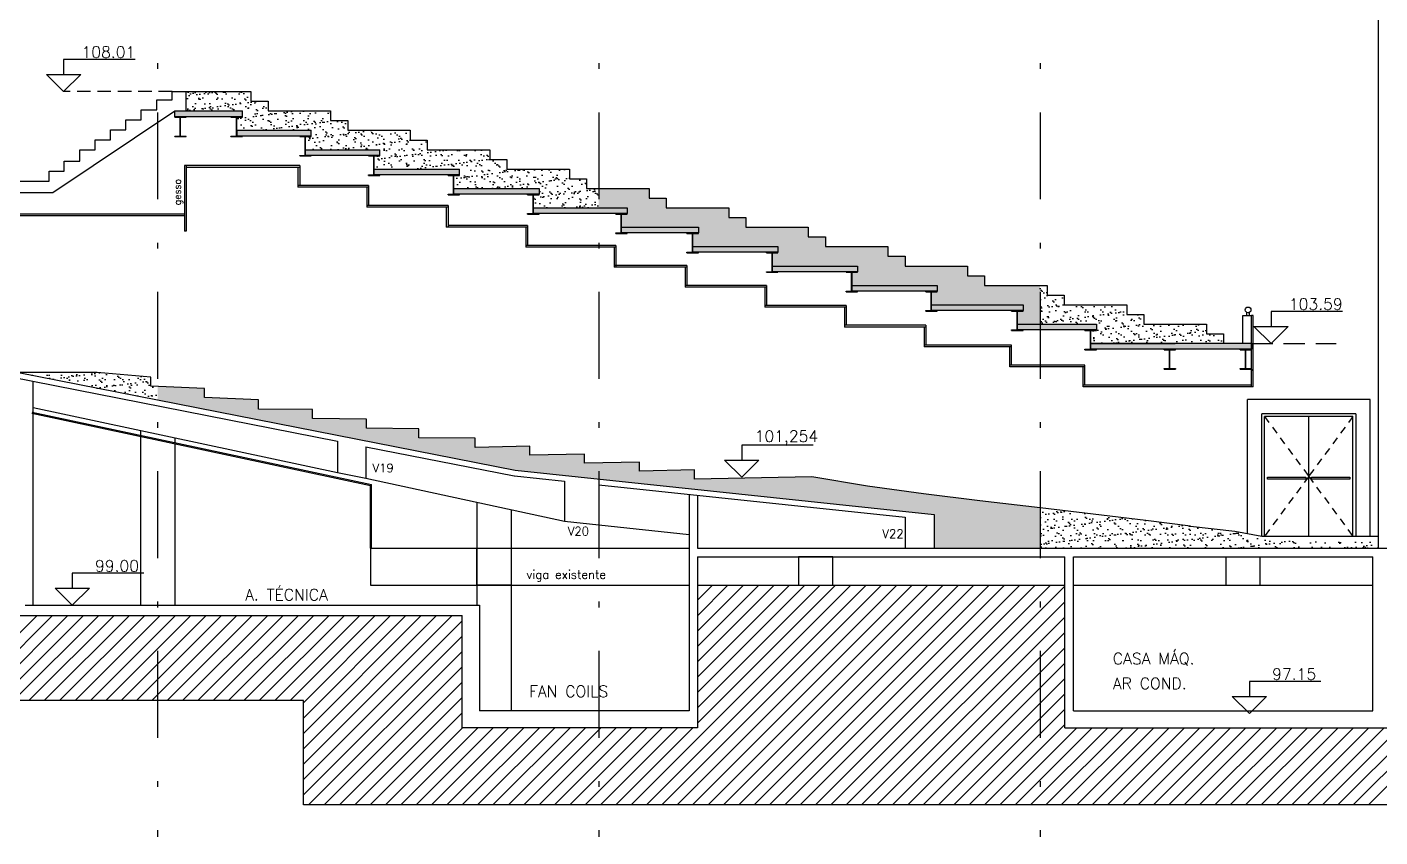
# Model space of a CAD drawing. Extents: x -14 to 107, y -33 to 53.
# Drawn here: x 53.2 to 76.93, y 22.42 to 36.62 of the extents above; entities that cross this region are included whole.
import ezdxf
from ezdxf.enums import TextEntityAlignment as Align

# ---------------------------------------------------------------- set-up
doc = ezdxf.new("R2010")
doc.units = 0
doc.header["$LTSCALE"] = 1.5
doc.header["$MEASUREMENT"] = 0
for name, pattern in [('08CORTEF$0$DASHDOT', [25.4, 12.7, -6.35, 0, -6.35]), ('08CORTEF$0$HIDDEN', [0.375, 0.25, -0.125]), ('08CORTEF$0$HIDDEN2', [4.7625, 3.175, -1.5875])]:
    doc.linetypes.add(name, pattern=pattern)
doc.layers.get('0').update_dxf_attribs({"linetype": 'CONTINUOUS'})
for name, color, linetype in [('08CORTEE$0$SOLID', 253, 'CONTINUOUS'), ('08CORTEF$0$2', 1, 'CONTINUOUS'), ('08CORTEF$0$A-DSN-16', 6, 'CONTINUOUS'), ('08CORTEF$0$A-ESTRUTURA', 4, 'CONTINUOUS'), ('08CORTEF$0$A-FORRO', 2, 'CONTINUOUS'), ('08CORTEF$0$A-HACHURA', 1, 'CONTINUOUS'), ('08CORTEF$0$A-PAREDE', 3, 'CONTINUOUS'), ('08CORTEF$0$A-PISO', 7, 'CONTINUOUS'), ('08CORTEF$0$EIXOS', 32, '08CORTEF$0$DASHDOT'), ('08CORTEF$0$EQP', 1, 'CONTINUOUS'), ('08CORTEF$0$METALICA', 6, 'CONTINUOUS'), ('08CORTEF$0$N-LNHVISTA', 2, 'CONTINUOUS'), ('08CORTEF$0$N-NOTACOES', 7, 'CONTINUOUS'), ('08CORTEF$0$N-PROJECAO', 2, '08CORTEF$0$HIDDEN'), ('08CORTEF$0$N-TEXTO', 2, 'CONTINUOUS'), ('08CORTEF$0$PILARNOVO', 4, 'CONTINUOUS')]:
    doc.layers.add(name, color=color, linetype=linetype)
doc.styles.add('08CORTEF$0$REGUA-080', font='simplex.shx', dxfattribs={"height": 0.2})
doc.styles.add('08CORTEF$0$ROMANS', font='romans')
pattern_1 = [(37.5, (29.01365, 25.90768), (-0.00629934, 0.1926824), [0, -0.152, 0, -0.17, 0, -0.1625]), (7.5, (29.01365, 25.90768), (0.1769777, 0.2822146), [0, -0.082, 0, -0.137, 0, -0.0525]), (327.5, (28.89065, 25.90768), (0.3114142, 0.0005659), [0, -0.05, 0, -0.18, 0, -0.235]), (317.5, (28.89065, 25.90768), (0.3006127, 0.0877676), [0, -0.025, 0, -0.118, 0, -0.135])]

# ---------------------------------------------------------------- blocks, each defined once
blk = doc.blocks.new('08CORTEF$0$N-1903')
at = {"layer": '08CORTEF$0$N-NOTACOES', "color": 1}
for p, q in [((0.01255, 0.00562), (0, 0.00562)), ((0, 0.00562), (0, 0.003)), ((-0.003, 0.003), (0.003, 0.003)), ((0, 0), (-0.003, 0.003)), ((0.003, 0.003), (0, 0))]:
    blk.add_line(p, q, dxfattribs=at)
at = {"layer": '08CORTEF$0$N-NOTACOES', "color": 2, "style": '08CORTEF$0$ROMANS'}
blk.add_attdef('COTAC', text='', height=0.002, dxfattribs=at).set_placement((0.00785, 0.00691), align=Align.MIDDLE)

msp = doc.modelspace()

# ---------------------------------------------------------------- hatches: boundary and pattern name
at = {"layer": '08CORTEF$0$2', "linetype": 'CONTINUOUS'}
h = msp.add_hatch(color=253, dxfattribs=at)
h.paths.add_polyline_path([(55.795, 35.05), (55.895, 35.05), (55.895, 35.15), (55.795, 35.15)])
h.paths.add_polyline_path([(56.881, 35.05), (56.881, 35.15), (55.895, 35.15), (55.895, 35.05)])
h.paths.add_polyline_path([(56.881, 35.05), (56.981, 35.05), (56.981, 35.15), (56.881, 35.15)])
h.paths.add_polyline_path([(56.981, 34.81), (56.884, 34.81), (56.884, 34.71), (56.981, 34.71)])
h.paths.add_polyline_path([(58.086, 34.71), (58.086, 34.81), (56.981, 34.81), (56.981, 34.71)])
h.paths.add_polyline_path([(58.086, 34.81), (58.086, 34.71), (58.182, 34.71), (58.187, 34.71), (58.187, 34.81)])
h = msp.add_hatch(color=253, dxfattribs=at)
h.paths.add_polyline_path([(58.187, 34.47), (58.09, 34.47), (58.09, 34.37), (58.187, 34.37)])
h.paths.add_polyline_path([(59.292, 34.37), (59.292, 34.47), (58.187, 34.47), (58.187, 34.37)])
h.paths.add_polyline_path([(59.292, 34.37), (59.392, 34.37), (59.392, 34.47), (59.292, 34.47)])
h.paths.add_polyline_path([(59.392, 34.13), (59.295, 34.13), (59.295, 34.03), (59.392, 34.03)])
h.paths.add_polyline_path([(60.688, 34.03), (60.688, 34.13), (59.392, 34.13), (59.392, 34.03)])
h.paths.add_polyline_path([(60.688, 34.03), (60.788, 34.03), (60.788, 34.13), (60.688, 34.13)])
h = msp.add_hatch(color=253, dxfattribs=at)
h.paths.add_polyline_path([(60.788, 33.69), (60.788, 33.79), (60.691, 33.79), (60.691, 33.69)])
h.paths.add_polyline_path([(62.085, 33.69), (62.085, 33.79), (60.788, 33.79), (60.788, 33.69)])
h.paths.add_polyline_path([(62.181, 33.69), (62.185, 33.69), (62.185, 33.79), (62.085, 33.79), (62.085, 33.69)])
h.paths.add_polyline_path([(62.088, 33.35), (62.185, 33.35), (62.185, 33.45), (62.088, 33.45)])
h.paths.add_polyline_path([(62.93, 33.35), (62.93, 33.45), (62.185, 33.45), (62.185, 33.35)])
h.paths.add_polyline_path([(62.93, 33.45), (62.93, 33.35), (63.23, 33.35), (63.23, 33.45)])
h.paths.add_polyline_path([(63.23, 33.45), (63.23, 33.35), (63.53, 33.35), (63.53, 33.45)])
h.paths.add_polyline_path([(63.53, 33.45), (63.53, 33.35), (63.63, 33.35), (63.63, 33.45)])
h.paths.add_polyline_path([(63.73, 33.45), (63.63, 33.45), (63.63, 33.35), (63.73, 33.35)])
h = msp.add_hatch(color=253, dxfattribs=at)
h.paths.add_polyline_path([(63.73, 33.01), (63.73, 33.11), (63.633, 33.11), (63.633, 33.01)])
h.paths.add_polyline_path([(64.877, 33.01), (64.877, 33.11), (63.73, 33.11), (63.73, 33.01)])
h.paths.add_polyline_path([(64.877, 33.01), (64.978, 33.01), (64.978, 33.11), (64.877, 33.11)])
h.paths.add_polyline_path([(64.88, 32.77), (64.88, 32.67), (64.978, 32.67), (64.978, 32.77)])
h.paths.add_polyline_path([(64.978, 32.77), (64.978, 32.67), (66.274, 32.67), (66.274, 32.77)])
h.paths.add_polyline_path([(66.37, 32.67), (66.374, 32.67), (66.374, 32.77), (66.274, 32.77), (66.274, 32.67)])
h = msp.add_hatch(color=253, dxfattribs=at)
h.paths.add_polyline_path([(66.277, 32.43), (66.277, 32.33), (66.374, 32.33), (66.374, 32.43)])
h.paths.add_polyline_path([(66.374, 32.43), (66.374, 32.33), (67.67, 32.33), (67.67, 32.43)])
h.paths.add_polyline_path([(67.67, 32.33), (67.766, 32.33), (67.77, 32.33), (67.77, 32.43), (67.67, 32.43)])
h.paths.add_polyline_path([(67.77, 32.09), (67.673, 32.09), (67.673, 31.99), (67.77, 31.99)])
h.paths.add_polyline_path([(69.066, 31.99), (69.066, 32.09), (67.77, 32.09), (67.77, 31.99)])
h.paths.add_polyline_path([(69.167, 31.99), (69.167, 32.09), (69.066, 32.09), (69.066, 31.99)])
h.paths.add_polyline_path([(69.167, 31.75), (69.07, 31.75), (69.07, 31.65), (69.167, 31.65)])
h.paths.add_polyline_path([(70.572, 31.65), (70.572, 31.75), (69.167, 31.75), (69.167, 31.65)])
h.paths.add_polyline_path([(70.572, 31.65), (70.668, 31.65), (70.673, 31.65), (70.673, 31.75), (70.572, 31.75)])
h = msp.add_hatch(color=253, dxfattribs=at)
h.paths.add_polyline_path([(70.973, 31.31), (70.973, 31.41), (70.673, 31.41), (70.673, 31.31)])
h.paths.add_polyline_path([(70.673, 31.41), (70.575, 31.41), (70.575, 31.31), (70.673, 31.31)])
h.paths.add_polyline_path([(71.273, 31.31), (71.273, 31.41), (70.973, 31.41), (70.973, 31.31)])
h.paths.add_polyline_path([(71.273, 31.41), (71.273, 31.31), (71.859, 31.31), (71.859, 31.41)])
h.paths.add_polyline_path([(71.859, 31.31), (71.955, 31.31), (71.96, 31.31), (71.96, 31.41), (71.859, 31.41)])
h.paths.add_polyline_path([(71.862, 30.97), (71.96, 30.97), (71.96, 31.07), (71.862, 31.07)])
h.paths.add_polyline_path([(73.245, 30.97), (73.245, 31.07), (71.96, 31.07), (71.96, 30.97)])
h.paths.add_polyline_path([(74.58, 30.97), (74.58, 31.07), (73.245, 31.07), (73.245, 30.97)])
h.paths.add_polyline_path([(74.68, 30.97), (74.68, 31.07), (74.58, 31.07), (74.58, 30.97)])
at = {"layer": '08CORTEF$0$N-LNHVISTA'}
h = msp.add_hatch(dxfattribs=at)
h.set_pattern_fill('AR-SAND', color=256, scale=0.1, style=0)
h.set_pattern_definition(pattern_1)
h.paths.add_polyline_path([(61.321, 34.47), (60.224, 34.47), (60.224, 34.64), (59.924, 34.64), (59.924, 34.81), (58.828, 34.81), (58.828, 34.98), (58.528, 34.98), (58.528, 35.15), (57.432, 35.15), (57.432, 35.32), (57.132, 35.32), (57.132, 35.49), (55.995, 35.49), (55.995, 35.15), (56.981, 35.15), (56.981, 35.05), (56.981, 35.04), (56.884, 35.04), (56.884, 34.81), (58.187, 34.81), (58.187, 34.71), (58.187, 34.7), (58.09, 34.7), (58.09, 34.47), (59.392, 34.47), (59.392, 34.37), (59.392, 34.36), (59.295, 34.36), (59.295, 34.13), (60.788, 34.13), (60.788, 34.03), (60.788, 34.02), (60.691, 34.02), (60.691, 33.79), (62.185, 33.79), (62.185, 33.69), (62.185, 33.68), (62.088, 33.68), (62.088, 33.45), (63.23, 33.45), (63.23, 33.79), (63.017, 33.79), (63.017, 33.96), (62.717, 33.96), (62.717, 34.13), (61.621, 34.13), (61.621, 34.3), (61.321, 34.3)])
h = msp.add_hatch(dxfattribs=at)
h.set_pattern_fill('AR-SAND', color=256, scale=0.1, style=0)
h.set_pattern_definition(pattern_1)
h.paths.add_polyline_path([(67.206, 32.77), (67.206, 32.94), (66.906, 32.94), (66.906, 33.11), (65.81, 33.11), (65.81, 33.28), (65.51, 33.28), (65.51, 33.45), (64.414, 33.45), (64.414, 33.62), (64.114, 33.62), (64.114, 33.79), (63.23, 33.79), (63.23, 33.45), (63.73, 33.45), (63.73, 33.35), (63.73, 33.34), (63.633, 33.34), (63.633, 33.11), (64.978, 33.11), (64.978, 33.01), (64.978, 33), (64.88, 33), (64.88, 32.77), (66.374, 32.77), (66.374, 32.67), (66.374, 32.66), (66.277, 32.66), (66.277, 32.43), (67.77, 32.43), (67.77, 32.33), (67.77, 32.32), (67.673, 32.32), (67.673, 32.09), (69.167, 32.09), (69.167, 31.99), (69.167, 31.98), (69.07, 31.98), (69.07, 31.75), (70.673, 31.75), (70.673, 31.65), (70.673, 31.64), (70.575, 31.64), (70.575, 31.41), (70.973, 31.41), (70.973, 32.09), (69.999, 32.09), (69.999, 32.26), (69.699, 32.26), (69.699, 32.43), (68.603, 32.43), (68.603, 32.6), (68.303, 32.6), (68.303, 32.77)])
h = msp.add_hatch(dxfattribs=at)
h.set_pattern_fill('AR-SAND', color=256, scale=0.1, style=0)
h.set_pattern_definition(pattern_1)
h.paths.add_polyline_path([(72.792, 31.41), (72.792, 31.58), (72.492, 31.58), (72.492, 31.75), (71.395, 31.75), (71.395, 31.92), (71.095, 31.92), (71.095, 32.09), (70.973, 32.09), (70.973, 31.41), (71.96, 31.41), (71.96, 31.31), (71.96, 31.3), (71.862, 31.3), (71.862, 31.07), (74.188, 31.07), (74.188, 31.24), (73.888, 31.24), (73.888, 31.41)])
h = msp.add_hatch(dxfattribs=at)
h.set_pattern_fill('AR-SAND', color=256, scale=0.1, style=0)
h.set_pattern_definition(pattern_1)
h.paths.add_polyline_path([(55.374, 30.482), (54.433, 30.56), (53.055, 30.56), (55.495, 30.081), (55.495, 30.317), (55.374, 30.322)])
h = msp.add_hatch(dxfattribs=at)
h.set_pattern_fill('AR-SAND', color=256, scale=0.1, style=0)
h.set_pattern_definition(pattern_1)
h.paths.add_polyline_path([(59.157, 29.744), (58.208, 29.753), (58.208, 29.913), (57.261, 29.922), (57.261, 30.082), (56.316, 30.123), (56.316, 30.283), (55.495, 30.317), (55.495, 30.081), (61.766, 28.848), (63.23, 28.693), (63.23, 28.977), (62.981, 28.971), (62.981, 29.131), (62.02, 29.11), (62.02, 29.27), (61.063, 29.249), (61.063, 29.409), (60.076, 29.416), (60.076, 29.576), (59.157, 29.584)])
h = msp.add_hatch(dxfattribs=at)
h.set_pattern_fill('AR-SAND', color=256, scale=0.1, style=0)
h.set_pattern_definition(pattern_1)
h.paths.add_polyline_path([(69.116, 28.07), (69.116, 27.48), (70.973, 27.48), (70.973, 28.19), (70.971, 28.19), (69.912, 28.309), (68.925, 28.436), (67.945, 28.566), (66.969, 28.731), (64.912, 28.694), (64.912, 28.854), (63.945, 28.832), (63.945, 28.992), (63.23, 28.977), (63.23, 28.693)])
h = msp.add_hatch(dxfattribs=at)
h.set_pattern_fill('AR-SAND', color=256, scale=0.1, style=0)
h.set_pattern_definition(pattern_1)
h.paths.add_polyline_path([(76.908, 27.48), (76.908, 27.622), (75.16, 27.622), (74.39, 27.781), (73.609, 27.868), (72.828, 27.969), (71.904, 28.076), (70.973, 28.19), (70.973, 27.48)])

# ---------------------------------------------------------------- linework, layer by layer
at = {"layer": '08CORTEE$0$SOLID', "color": 3}
msp.add_line((74.53, 31.56), (74.68, 31.56), dxfattribs=at)
at = {"layer": '08CORTEE$0$SOLID', "color": 8}
for p, q in [((74.595, 31.56), (74.595, 31.617)), ((74.645, 31.56), (74.645, 31.617))]:
    msp.add_line(p, q, dxfattribs=at)
msp.add_circle((74.62, 31.66), 0.05, dxfattribs=at)
at = {"layer": '08CORTEF$0$2', "color": 3, "linetype": 'CONTINUOUS'}
for p, q in [((55.795, 35.15), (56.981, 35.15)), ((55.795, 35.05), (55.795, 35.15)), ((56.981, 35.05), (56.981, 35.15)), ((55.795, 35.05), (56.981, 35.05)), ((56.884, 34.81), (56.884, 34.71)), ((56.884, 34.81), (58.187, 34.81)), ((58.187, 34.71), (56.884, 34.71)), ((58.187, 34.71), (58.187, 34.81)), ((58.09, 34.37), (58.09, 34.47)), ((58.09, 34.47), (59.392, 34.47)), ((59.392, 34.37), (59.392, 34.47)), ((59.392, 34.37), (58.09, 34.37)), ((59.295, 34.13), (60.788, 34.13)), ((59.295, 34.03), (59.295, 34.13)), ((60.788, 34.03), (59.295, 34.03)), ((60.788, 34.03), (60.788, 34.13)), ((60.691, 33.69), (60.691, 33.79)), ((60.691, 33.79), (62.185, 33.79)), ((62.185, 33.79), (62.185, 33.69)), ((62.185, 33.69), (60.691, 33.69)), ((62.088, 33.45), (63.73, 33.45)), ((62.088, 33.35), (62.088, 33.45)), ((63.73, 33.35), (62.088, 33.35)), ((63.73, 33.45), (63.73, 33.35)), ((63.633, 33.01), (63.633, 33.11)), ((63.633, 33.01), (63.633, 33.11)), ((63.633, 33.11), (64.978, 33.11)), ((64.978, 33.01), (63.633, 33.01)), ((64.978, 33.11), (64.978, 33.01)), ((64.978, 33.11), (64.978, 33.01)), ((64.88, 32.77), (66.374, 32.77)), ((64.88, 32.67), (64.88, 32.77)), ((66.374, 32.77), (66.374, 32.67)), ((66.374, 32.67), (64.88, 32.67)), ((66.277, 32.43), (67.77, 32.43)), ((66.277, 32.33), (66.277, 32.43)), ((66.277, 32.33), (66.277, 32.43)), ((67.77, 32.33), (66.277, 32.33)), ((67.77, 32.43), (67.77, 32.33)), ((67.77, 32.43), (67.77, 32.33)), ((67.673, 32.09), (69.167, 32.09)), ((67.673, 31.99), (67.673, 32.09)), ((67.673, 31.99), (67.673, 32.09)), ((69.167, 32.09), (69.167, 31.99)), ((69.167, 32.09), (69.167, 31.99)), ((69.167, 32.09), (69.167, 31.99)), ((69.167, 31.99), (67.673, 31.99)), ((69.07, 31.65), (69.07, 31.75)), ((69.07, 31.65), (69.07, 31.75)), ((69.07, 31.75), (70.673, 31.75)), ((70.673, 31.65), (69.07, 31.65)), ((70.673, 31.75), (70.673, 31.65)), ((70.575, 31.41), (71.96, 31.41)), ((70.575, 31.31), (70.575, 31.41)), ((70.575, 31.31), (70.575, 31.41)), ((71.96, 31.41), (71.96, 31.31)), ((71.96, 31.31), (70.575, 31.31)), ((71.862, 30.97), (71.862, 31.07)), ((71.862, 30.97), (71.862, 31.07)), ((74.68, 31.07), (71.862, 31.07)), ((71.862, 30.97), (71.862, 31.07)), ((74.68, 30.97), (71.862, 30.97)), ((74.68, 31.07), (74.68, 30.97))]:
    msp.add_line(p, q, dxfattribs=at)
at = {"layer": '08CORTEF$0$2', "color": 1, "linetype": 'CONTINUOUS'}
for p, q in [((73.248, 30.63), (73.248, 30.73)), ((74.583, 30.63), (74.583, 30.73))]:
    msp.add_line(p, q, dxfattribs=at)
at = {"layer": '08CORTEF$0$2', "linetype": 'CONTINUOUS'}
for p, q in [((73.248, 30.63), (73.248, 30.73)), ((74.583, 30.63), (74.583, 30.73))]:
    msp.add_line(p, q, dxfattribs=at)
at = {"layer": '08CORTEF$0$A-DSN-16', "color": 2}
for p, q in [((54.433, 30.56), (50.472, 30.56)), ((55.374, 30.482), (54.433, 30.56)), ((55.374, 30.322), (55.374, 30.482)), ((56.316, 30.283), (55.374, 30.322)), ((56.316, 30.123), (56.316, 30.283)), ((57.261, 30.082), (56.316, 30.123)), ((57.261, 29.922), (57.261, 30.082)), ((58.208, 29.913), (57.261, 29.922)), ((58.208, 29.753), (58.208, 29.913)), ((59.157, 29.744), (58.208, 29.753)), ((59.157, 29.584), (59.157, 29.744)), ((60.076, 29.576), (59.157, 29.584)), ((60.076, 29.416), (60.076, 29.576)), ((61.063, 29.409), (60.076, 29.416)), ((61.063, 29.249), (61.063, 29.409)), ((62.02, 29.27), (61.063, 29.249)), ((62.02, 29.11), (62.02, 29.27)), ((62.981, 29.131), (62.02, 29.11)), ((62.981, 28.971), (62.981, 29.131)), ((63.945, 28.992), (62.981, 28.971)), ((63.945, 28.832), (63.945, 28.992)), ((64.912, 28.854), (63.945, 28.832)), ((64.912, 28.694), (64.912, 28.854)), ((66.969, 28.731), (64.912, 28.694)), ((67.945, 28.566), (66.969, 28.731)), ((68.925, 28.436), (67.945, 28.566)), ((69.912, 28.309), (68.925, 28.436)), ((70.971, 28.19), (69.912, 28.309)), ((71.904, 28.076), (70.971, 28.19)), ((72.828, 27.969), (71.904, 28.076)), ((73.609, 27.868), (72.828, 27.969)), ((73.609, 27.868), (74.39, 27.781)), ((74.39, 27.781), (74.858, 27.69)), ((74.858, 27.69), (76.906, 27.69))]:
    msp.add_line(p, q, dxfattribs=at)
at = {"layer": '08CORTEF$0$A-ESTRUTURA'}
for p, q in [((55.748, 35.49), (55.995, 35.49)), ((55.995, 35.15), (55.995, 35.49)), ((53.657, 33.72), (55.795, 35.15)), ((54.938, 34.818), (54.938, 34.993)), ((49.757, 33.72), (53.657, 33.72)), ((64.815, 28.425), (64.815, 24.63)), ((64.965, 28.409), (64.965, 27.48)), ((64.965, 27.48), (81.436, 27.48)), ((71.557, 24.63), (71.557, 27.33)), ((71.557, 27.33), (76.806, 27.33)), ((76.806, 24.63), (76.806, 27.33)), ((53.172, 26.48), (61.138, 26.48)), ((61.138, 26.48), (61.138, 24.63)), ((64.815, 24.63), (61.138, 24.63)), ((71.557, 24.63), (76.806, 24.63))]:
    msp.add_line(p, q, dxfattribs=at)
at = {"layer": '08CORTEF$0$A-ESTRUTURA', "linetype": 'CONTINUOUS'}
for p, q in [((71.855, 31.07), (73.342, 31.07)), ((73.342, 30.97), (71.855, 30.97))]:
    msp.add_line(p, q, dxfattribs=at)
at = {"layer": '08CORTEF$0$A-ESTRUTURA'}
for points in [[(55.748, 35.343), (55.748, 35.49), (55.748, 35.49), (55.748, 35.49), (55.748, 35.49)], [(54.938, 34.993), (55.208, 34.993), (55.208, 35.168), (55.478, 35.168)], [(55.478, 35.168), (55.478, 35.343), (55.748, 35.343), (55.748, 35.343), (55.748, 35.343)], [(54.668, 34.643), (54.668, 34.818), (54.938, 34.818)], [(47.914, 33.919), (53.59, 33.92), (53.59, 34.095), (53.858, 34.095), (53.858, 34.27), (54.128, 34.27), (54.128, 34.468), (54.398, 34.468), (54.398, 34.643)], [(54.398, 34.643), (54.668, 34.643)]]:
    msp.add_lwpolyline(points, dxfattribs=at)
for points in [[(61.095, 27.48), (61.693, 27.48), (61.693, 26.83), (61.095, 26.83)], [(66.735, 26.83), (67.338, 26.83), (67.338, 27.33), (66.735, 27.33)]]:
    msp.add_lwpolyline(points, close=True, dxfattribs=at)
at = {"layer": '08CORTEF$0$A-FORRO', "color": 2}
for p, q in [((57.986, 34.19), (55.965, 34.19)), ((57.986, 34.16), (55.995, 34.16)), ((59.191, 33.84), (57.956, 33.84)), ((59.191, 33.81), (57.956, 33.81)), ((60.588, 33.49), (59.161, 33.49)), ((60.588, 33.46), (59.161, 33.46)), ((55.965, 33.34), (49.842, 33.34)), ((55.965, 33.31), (49.842, 33.31)), ((55.995, 33.04), (55.965, 33.04)), ((61.984, 33.11), (60.558, 33.11)), ((61.984, 33.14), (60.588, 33.14)), ((63.53, 32.79), (61.954, 32.79)), ((63.53, 32.76), (61.954, 32.76)), ((64.777, 32.44), (63.5, 32.44)), ((64.777, 32.41), (63.5, 32.41)), ((66.173, 32.09), (64.747, 32.09)), ((66.173, 32.06), (64.747, 32.06)), ((67.57, 31.74), (66.143, 31.74)), ((67.57, 31.71), (66.143, 31.71)), ((68.966, 31.39), (67.54, 31.39)), ((68.966, 31.36), (67.54, 31.36)), ((70.472, 31.04), (68.936, 31.04)), ((70.472, 31.01), (68.936, 31.01)), ((71.759, 30.69), (70.442, 30.69)), ((71.759, 30.66), (70.442, 30.66)), ((74.68, 30.34), (71.729, 30.34)), ((74.71, 30.31), (71.729, 30.31))]:
    msp.add_line(p, q, dxfattribs=at)
at = {"layer": '08CORTEF$0$A-FORRO'}
for p, q in [((57.986, 34.19), (57.986, 33.84)), ((57.956, 34.16), (57.956, 33.81)), ((59.161, 33.81), (59.161, 33.46)), ((59.191, 33.84), (59.191, 33.49)), ((60.558, 33.46), (60.558, 33.11)), ((60.588, 33.49), (60.588, 33.11)), ((61.954, 33.11), (61.954, 32.76)), ((61.984, 33.14), (61.984, 32.79)), ((63.5, 32.76), (63.5, 32.41)), ((63.53, 32.79), (63.53, 32.41)), ((64.747, 32.41), (64.747, 32.06)), ((64.777, 32.44), (64.777, 32.09)), ((66.143, 32.06), (66.143, 31.71)), ((66.173, 32.09), (66.173, 31.74)), ((67.54, 31.71), (67.54, 31.36)), ((67.57, 31.74), (67.57, 31.39)), ((74.68, 30.31), (74.68, 31.56)), ((74.71, 31.56), (74.68, 31.56)), ((74.71, 30.31), (74.71, 31.56)), ((68.936, 31.36), (68.936, 31.01)), ((68.966, 31.39), (68.966, 31.04)), ((70.442, 30.66), (70.442, 31.01)), ((70.472, 30.69), (70.472, 31.04)), ((71.729, 30.31), (71.729, 30.66)), ((71.759, 30.34), (71.759, 30.69)), ((74.68, 30.62), (74.68, 30.59)), ((53.291, 29.849), (59.227, 28.581)), ((53.295, 29.868), (59.247, 28.597)), ((59.227, 27.48), (59.227, 28.581)), ((59.247, 27.48), (59.247, 28.597))]:
    msp.add_line(p, q, dxfattribs=at)
at = {"layer": '08CORTEF$0$A-FORRO', "color": 3}
msp.add_line((74.53, 31.07), (74.53, 31.56), dxfattribs=at)
at = {"layer": '08CORTEF$0$A-HACHURA', "color": 2}
msp.add_line((57.101, 29.765), (57.101, 29.765), dxfattribs=at)
at = {"layer": '08CORTEF$0$A-HACHURA'}
for p, q in [((63.801, 22.978), (67.653, 26.83)), ((64.07, 22.978), (67.923, 26.83)), ((64.34, 22.978), (68.192, 26.83)), ((64.609, 22.978), (68.462, 26.83)), ((64.878, 22.978), (68.731, 26.83)), ((64.965, 26.567), (65.229, 26.83)), ((64.965, 26.297), (65.498, 26.83)), ((64.965, 26.028), (65.768, 26.83)), ((64.965, 25.758), (66.037, 26.83)), ((64.965, 25.489), (66.306, 26.83)), ((64.965, 25.219), (66.576, 26.83)), ((64.965, 24.95), (66.845, 26.83)), ((64.965, 24.681), (67.115, 26.83)), ((64.965, 24.411), (67.384, 26.83)), ((65.148, 22.978), (69, 26.83)), ((65.417, 22.978), (69.27, 26.83)), ((65.687, 22.978), (69.539, 26.83)), ((65.956, 22.978), (69.809, 26.83)), ((66.225, 22.978), (70.078, 26.83)), ((66.495, 22.978), (70.347, 26.83)), ((66.764, 22.978), (70.617, 26.83)), ((67.034, 22.978), (70.886, 26.83)), ((67.303, 22.978), (71.156, 26.83)), ((67.573, 22.978), (71.407, 26.812)), ((67.842, 22.978), (71.407, 26.542)), ((51.89, 24.807), (53.384, 26.3)), ((52.16, 24.807), (53.653, 26.3)), ((52.429, 24.807), (53.922, 26.3)), ((52.698, 24.807), (54.192, 26.3)), ((52.968, 24.807), (54.461, 26.3)), ((53.237, 24.807), (54.731, 26.3)), ((53.507, 24.807), (55, 26.3)), ((53.776, 24.807), (55.269, 26.3)), ((54.046, 24.807), (55.539, 26.3)), ((54.315, 24.807), (55.808, 26.3)), ((54.584, 24.807), (56.078, 26.3)), ((54.854, 24.807), (56.347, 26.3)), ((55.123, 24.807), (56.616, 26.3)), ((55.393, 24.807), (56.886, 26.3)), ((55.662, 24.807), (57.155, 26.3)), ((55.931, 24.807), (57.425, 26.3)), ((56.201, 24.807), (57.694, 26.3)), ((56.47, 24.807), (57.964, 26.3)), ((56.74, 24.807), (58.233, 26.3)), ((57.009, 24.807), (58.502, 26.3)), ((57.278, 24.807), (58.772, 26.3)), ((57.548, 24.807), (59.041, 26.3)), ((57.817, 24.807), (59.311, 26.3)), ((58.05, 24.771), (59.58, 26.3)), ((58.05, 24.501), (59.849, 26.3)), ((58.05, 24.232), (60.119, 26.3)), ((58.05, 23.962), (60.388, 26.3)), ((58.05, 23.693), (60.658, 26.3)), ((58.05, 23.423), (60.835, 26.208)), ((68.111, 22.978), (71.407, 26.273)), ((58.05, 23.154), (60.835, 25.939)), ((68.381, 22.978), (71.407, 26.004)), ((58.143, 22.978), (60.835, 25.67)), ((68.65, 22.978), (71.407, 25.734)), ((58.413, 22.978), (60.835, 25.4)), ((68.92, 22.978), (71.407, 25.465)), ((69.189, 22.978), (71.407, 25.195)), ((58.682, 22.978), (60.835, 25.131)), ((69.458, 22.978), (71.407, 24.926)), ((58.05, 24.807), (28.25, 24.807)), ((58.05, 22.978), (58.05, 24.807)), ((58.951, 22.978), (60.835, 24.861)), ((59.221, 22.978), (60.835, 24.592)), ((69.728, 22.978), (71.407, 24.657)), ((59.49, 22.978), (60.843, 24.33)), ((59.76, 22.978), (61.112, 24.33)), ((60.029, 22.978), (61.381, 24.33)), ((60.298, 22.978), (61.651, 24.33)), ((60.568, 22.978), (61.92, 24.33)), ((60.837, 22.978), (62.19, 24.33)), ((61.107, 22.978), (62.459, 24.33)), ((61.376, 22.978), (62.728, 24.33)), ((61.646, 22.978), (62.998, 24.33)), ((61.915, 22.978), (63.267, 24.33)), ((62.184, 22.978), (63.537, 24.33)), ((62.454, 22.978), (63.806, 24.33)), ((62.723, 22.978), (64.076, 24.33)), ((62.993, 22.978), (64.345, 24.33)), ((63.262, 22.978), (64.614, 24.33)), ((63.531, 22.978), (64.884, 24.33)), ((69.997, 22.978), (71.407, 24.387)), ((70.267, 22.978), (71.619, 24.33)), ((70.536, 22.978), (71.888, 24.33)), ((70.805, 22.978), (72.158, 24.33)), ((71.075, 22.978), (72.427, 24.33)), ((71.344, 22.978), (72.697, 24.33)), ((71.614, 22.978), (72.966, 24.33)), ((71.883, 22.978), (73.235, 24.33)), ((72.152, 22.978), (73.505, 24.33)), ((72.422, 22.978), (73.774, 24.33)), ((72.691, 22.978), (74.044, 24.33)), ((72.961, 22.978), (74.313, 24.33)), ((73.23, 22.978), (74.582, 24.33)), ((73.499, 22.978), (74.852, 24.33)), ((73.769, 22.978), (75.121, 24.33)), ((74.038, 22.978), (75.391, 24.33)), ((74.308, 22.978), (75.66, 24.33)), ((74.577, 22.978), (75.929, 24.33)), ((74.847, 22.978), (76.199, 24.33)), ((75.116, 22.978), (76.468, 24.33)), ((75.385, 22.978), (76.738, 24.33)), ((75.655, 22.978), (77.007, 24.33)), ((75.924, 22.978), (77.277, 24.33)), ((76.194, 22.978), (77.546, 24.33)), ((76.463, 22.978), (77.815, 24.33)), ((76.732, 22.978), (78.085, 24.33)), ((104.839, 22.978), (58.05, 22.978))]:
    msp.add_line(p, q, dxfattribs=at)
at = {"layer": '08CORTEF$0$A-PAREDE'}
for p, q in [((76.908, 27.48), (76.908, 41.89)), ((53.312, 26.48), (53.312, 30.408))]:
    msp.add_line(p, q, dxfattribs=at)
at = {"layer": '08CORTEF$0$A-PISO', "color": 5}
for p, q in [((64.965, 27.33), (64.965, 24.33)), ((64.965, 27.33), (71.407, 27.33)), ((71.407, 24.33), (71.407, 27.33)), ((52.992, 26.3), (60.835, 26.3)), ((60.835, 24.33), (60.835, 26.3)), ((64.965, 24.33), (60.835, 24.33)), ((71.407, 24.33), (80.706, 24.33))]:
    msp.add_line(p, q, dxfattribs=at)
at = {"layer": '08CORTEF$0$EIXOS', "ltscale": 0.08}
for p, q in [((55.495, 44.569), (55.495, 22.417)), ((63.23, 44.569), (63.23, 22.417)), ((70.973, 44.569), (70.973, 22.417))]:
    msp.add_line(p, q, dxfattribs=at)
at = {"layer": '08CORTEF$0$EQP', "color": 1, "linetype": 'CONTINUOUS'}
msp.add_line((73.346, 30.63), (73.346, 30.62), dxfattribs=at)
at = {"layer": '08CORTEF$0$METALICA', "linetype": 'CONTINUOUS'}
for p, q in [((55.795, 35.05), (55.995, 35.05)), ((55.795, 35.04), (55.892, 35.04)), ((55.892, 34.71), (55.892, 35.04)), ((55.892, 35.04), (55.898, 35.04)), ((55.898, 34.71), (55.898, 35.04)), ((55.898, 35.04), (55.995, 35.04)), ((55.995, 35.04), (55.995, 35.05)), ((56.781, 35.05), (56.981, 35.05)), ((56.781, 35.04), (56.878, 35.04)), ((56.878, 34.71), (56.878, 35.04)), ((56.878, 35.04), (56.884, 35.04)), ((56.884, 34.71), (56.884, 35.04)), ((56.884, 35.04), (56.981, 35.04)), ((56.981, 35.04), (56.981, 35.05)), ((55.795, 34.71), (55.892, 34.71)), ((55.795, 34.7), (55.995, 34.7)), ((55.898, 34.71), (55.995, 34.71)), ((56.781, 34.71), (56.878, 34.71)), ((56.781, 34.7), (56.981, 34.7)), ((56.884, 34.71), (56.981, 34.71)), ((57.986, 34.71), (58.187, 34.71)), ((57.986, 34.7), (58.083, 34.7)), ((58.083, 34.37), (58.083, 34.7)), ((58.09, 34.37), (58.09, 34.7)), ((58.09, 34.7), (58.187, 34.7)), ((58.187, 34.7), (58.187, 34.71)), ((57.986, 34.37), (58.083, 34.37)), ((57.986, 34.36), (58.187, 34.36)), ((58.09, 34.37), (58.187, 34.37)), ((59.191, 34.37), (59.392, 34.37)), ((59.191, 34.36), (59.289, 34.36)), ((59.289, 34.03), (59.289, 34.36)), ((59.295, 34.36), (59.392, 34.36)), ((59.295, 34.03), (59.295, 34.36)), ((59.392, 34.36), (59.392, 34.37)), ((59.191, 34.03), (59.289, 34.03)), ((59.191, 34.02), (59.392, 34.02)), ((59.295, 34.03), (59.392, 34.03)), ((59.295, 34.03), (59.392, 34.03)), ((60.588, 34.03), (60.788, 34.03)), ((60.588, 34.02), (60.685, 34.02)), ((60.685, 33.69), (60.685, 34.02)), ((60.691, 34.02), (60.788, 34.02)), ((60.691, 33.69), (60.691, 34.02)), ((60.788, 34.02), (60.788, 34.03)), ((60.588, 33.69), (60.685, 33.69)), ((60.588, 33.68), (60.788, 33.68)), ((60.691, 33.69), (60.788, 33.69)), ((60.691, 33.69), (60.788, 33.69)), ((61.984, 33.69), (62.185, 33.69)), ((61.984, 33.68), (62.081, 33.68)), ((62.081, 33.35), (62.081, 33.68)), ((62.088, 33.35), (62.088, 33.68)), ((62.088, 33.68), (62.185, 33.68)), ((62.185, 33.68), (62.185, 33.69)), ((61.984, 33.35), (62.081, 33.35)), ((61.984, 33.34), (62.185, 33.34)), ((62.088, 33.35), (62.185, 33.35)), ((62.088, 33.35), (62.185, 33.35)), ((63.53, 33.35), (63.73, 33.35)), ((63.53, 33.34), (63.627, 33.34)), ((63.627, 33.01), (63.627, 33.34)), ((63.633, 33.34), (63.73, 33.34)), ((63.633, 33.01), (63.633, 33.34)), ((63.73, 33.34), (63.73, 33.35)), ((63.53, 33.01), (63.627, 33.01)), ((63.53, 33), (63.73, 33)), ((63.633, 33.01), (63.73, 33.01)), ((63.633, 33.01), (63.73, 33.01)), ((64.777, 33.01), (64.978, 33.01)), ((64.777, 33), (64.874, 33)), ((64.874, 32.67), (64.874, 33)), ((64.88, 33), (64.978, 33)), ((64.88, 32.67), (64.88, 33)), ((64.978, 33), (64.978, 33.01)), ((64.777, 32.67), (64.874, 32.67)), ((64.777, 32.66), (64.978, 32.66)), ((64.88, 32.67), (64.978, 32.67)), ((64.88, 32.67), (64.978, 32.67)), ((66.173, 32.67), (66.374, 32.67)), ((66.173, 32.66), (66.271, 32.66)), ((66.271, 32.33), (66.271, 32.66)), ((66.277, 32.33), (66.277, 32.66)), ((66.277, 32.66), (66.374, 32.66)), ((66.374, 32.66), (66.374, 32.67)), ((66.173, 32.33), (66.271, 32.33)), ((66.173, 32.32), (66.374, 32.32)), ((66.277, 32.33), (66.374, 32.33)), ((66.277, 32.33), (66.374, 32.33)), ((67.57, 32.33), (67.77, 32.33)), ((67.57, 32.32), (67.667, 32.32)), ((67.667, 31.99), (67.667, 32.32)), ((67.673, 31.99), (67.673, 32.32)), ((67.673, 32.32), (67.77, 32.32)), ((67.77, 32.32), (67.77, 32.33)), ((67.57, 31.99), (67.667, 31.99)), ((67.57, 31.98), (67.77, 31.98)), ((67.673, 31.99), (67.77, 31.99)), ((67.673, 31.99), (67.77, 31.99)), ((68.966, 31.99), (69.167, 31.99)), ((68.966, 31.98), (69.063, 31.98)), ((69.063, 31.65), (69.063, 31.98)), ((69.07, 31.98), (69.167, 31.98)), ((69.07, 31.65), (69.07, 31.98)), ((69.167, 31.98), (69.167, 31.99)), ((68.966, 31.65), (69.063, 31.65)), ((68.966, 31.64), (69.167, 31.64)), ((69.07, 31.65), (69.167, 31.65)), ((69.07, 31.65), (69.167, 31.65)), ((70.472, 31.65), (70.673, 31.65)), ((70.472, 31.64), (70.569, 31.64)), ((70.569, 31.31), (70.569, 31.64)), ((70.575, 31.31), (70.575, 31.64)), ((70.575, 31.64), (70.673, 31.64)), ((70.673, 31.64), (70.673, 31.65)), ((70.472, 31.31), (70.569, 31.31)), ((70.472, 31.3), (70.673, 31.3)), ((70.575, 31.31), (70.673, 31.31)), ((70.575, 31.31), (70.673, 31.31)), ((70.575, 31.31), (70.673, 31.31)), ((70.575, 31.31), (70.673, 31.31)), ((71.759, 31.31), (71.96, 31.31)), ((71.759, 31.3), (71.856, 31.3)), ((71.856, 30.97), (71.856, 31.3)), ((71.859, 30.97), (71.859, 31.3)), ((71.862, 30.97), (71.862, 31.3)), ((71.862, 31.3), (71.96, 31.3)), ((71.96, 31.3), (71.96, 31.31)), ((71.759, 30.97), (71.856, 30.97)), ((71.759, 30.96), (71.96, 30.96)), ((71.862, 30.97), (71.96, 30.97)), ((71.862, 30.97), (71.96, 30.97)), ((71.862, 30.97), (71.96, 30.97)), ((71.862, 30.97), (71.96, 30.97)), ((71.862, 30.97), (71.96, 30.97)), ((71.862, 30.97), (71.96, 30.97)), ((73.145, 30.97), (73.346, 30.97)), ((73.145, 30.96), (73.242, 30.96)), ((73.242, 30.63), (73.242, 30.96)), ((73.248, 30.63), (73.248, 30.96)), ((73.248, 30.96), (73.346, 30.96)), ((73.346, 30.96), (73.346, 30.97)), ((74.479, 30.97), (74.68, 30.97)), ((74.479, 30.96), (74.577, 30.96)), ((74.577, 30.63), (74.577, 30.96)), ((74.583, 30.63), (74.583, 30.96)), ((74.583, 30.96), (74.68, 30.96)), ((74.68, 30.96), (74.68, 30.97)), ((73.145, 30.63), (73.242, 30.63)), ((73.145, 30.62), (73.346, 30.62)), ((73.248, 30.63), (73.346, 30.63)), ((73.248, 30.63), (73.346, 30.63)), ((73.248, 30.63), (73.346, 30.63)), ((73.248, 30.63), (73.346, 30.63)), ((73.248, 30.63), (73.346, 30.63)), ((73.248, 30.63), (73.346, 30.63)), ((73.248, 30.63), (73.346, 30.63)), ((73.248, 30.63), (73.346, 30.63)), ((74.479, 30.63), (74.577, 30.63)), ((74.479, 30.62), (74.68, 30.62)), ((74.583, 30.63), (74.68, 30.63)), ((74.583, 30.63), (74.68, 30.63)), ((74.583, 30.63), (74.68, 30.63)), ((74.583, 30.63), (74.68, 30.63)), ((74.583, 30.63), (74.68, 30.63)), ((74.583, 30.63), (74.68, 30.63)), ((74.583, 30.63), (74.68, 30.63)), ((74.583, 30.63), (74.68, 30.63))]:
    msp.add_line(p, q, dxfattribs=at)
at = {"layer": '08CORTEF$0$METALICA'}
for p, q in [((55.795, 35.05), (55.991, 35.05)), ((55.795, 35.04), (55.795, 35.05)), ((56.781, 35.05), (56.977, 35.05)), ((56.781, 35.04), (56.781, 35.05)), ((57.986, 34.71), (58.182, 34.71)), ((57.986, 34.7), (57.986, 34.71)), ((59.191, 34.36), (59.191, 34.37)), ((59.191, 34.37), (59.388, 34.37)), ((60.588, 34.02), (60.588, 34.03)), ((60.588, 34.03), (60.784, 34.03)), ((61.984, 33.69), (62.181, 33.69)), ((61.984, 33.68), (61.984, 33.69)), ((63.53, 33.34), (63.53, 33.35)), ((63.53, 33.35), (63.726, 33.35)), ((64.777, 33), (64.777, 33.01)), ((64.777, 33.01), (64.973, 33.01)), ((66.173, 32.67), (66.37, 32.67)), ((66.173, 32.66), (66.173, 32.67)), ((67.57, 32.33), (67.766, 32.33)), ((67.57, 32.32), (67.57, 32.33)), ((68.966, 31.98), (68.966, 31.99)), ((68.966, 31.99), (69.162, 31.99)), ((70.472, 31.65), (70.668, 31.65)), ((70.472, 31.64), (70.472, 31.65)), ((71.759, 31.31), (71.955, 31.31)), ((71.759, 31.3), (71.759, 31.31)), ((73.145, 30.97), (73.341, 30.97)), ((73.145, 30.96), (73.145, 30.97)), ((74.479, 30.97), (74.676, 30.97)), ((74.479, 30.96), (74.479, 30.97))]:
    msp.add_line(p, q, dxfattribs=at)
at = {"layer": '08CORTEF$0$METALICA', "color": 6, "linetype": 'CONTINUOUS'}
for p, q in [((55.795, 34.7), (55.795, 34.71)), ((55.995, 34.7), (55.995, 34.71)), ((56.781, 34.7), (56.781, 34.71)), ((56.981, 34.7), (56.981, 34.71)), ((57.986, 34.36), (57.986, 34.37)), ((58.187, 34.36), (58.187, 34.37)), ((59.191, 34.02), (59.191, 34.03)), ((59.392, 34.02), (59.392, 34.03)), ((60.588, 33.68), (60.588, 33.69)), ((60.788, 33.68), (60.788, 33.69)), ((61.984, 33.34), (61.984, 33.35)), ((62.185, 33.34), (62.185, 33.35)), ((63.53, 33), (63.53, 33.01)), ((63.73, 33), (63.73, 33.01)), ((64.777, 32.66), (64.777, 32.67)), ((64.978, 32.66), (64.978, 32.67)), ((66.173, 32.32), (66.173, 32.33)), ((66.374, 32.32), (66.374, 32.33)), ((67.57, 31.98), (67.57, 31.99)), ((67.77, 31.98), (67.77, 31.99)), ((68.966, 31.64), (68.966, 31.65)), ((69.167, 31.64), (69.167, 31.65)), ((70.472, 31.3), (70.472, 31.31)), ((70.673, 31.3), (70.673, 31.31)), ((70.673, 31.3), (70.673, 31.31)), ((71.759, 30.96), (71.759, 30.97)), ((71.96, 30.96), (71.96, 30.97)), ((71.96, 30.96), (71.96, 30.97)), ((71.96, 30.96), (71.96, 30.97)), ((73.145, 30.62), (73.145, 30.63)), ((73.346, 30.62), (73.346, 30.63)), ((74.479, 30.62), (74.479, 30.63)), ((74.68, 30.62), (74.68, 30.63))]:
    msp.add_line(p, q, dxfattribs=at)
at = {"layer": '08CORTEF$0$N-LNHVISTA'}
for p, q in [((55.965, 34.19), (55.965, 33.04)), ((55.995, 34.19), (55.995, 33.04))]:
    msp.add_line(p, q, dxfattribs=at)
at = {"layer": '08CORTEF$0$N-LNHVISTA', "color": 1, "ltscale": 0.03}
for p, q in [((53.312, 29.947), (58.647, 28.807)), ((55.195, 29.544), (55.195, 26.48)), ((55.795, 29.416), (55.795, 26.48)), ((59.147, 28.709), (62.63, 27.952)), ((61.093, 28.286), (61.093, 26.48)), ((61.693, 28.156), (61.693, 24.63)), ((63.23, 27.889), (64.815, 27.721))]:
    msp.add_line(p, q, dxfattribs=at)
at = {"layer": '08CORTEF$0$N-LNHVISTA', "color": 2}
for p, q in [((76.758, 30.09), (74.608, 30.09)), ((74.608, 27.739), (74.608, 30.09)), ((76.758, 27.69), (76.758, 30.09)), ((74.858, 27.69), (74.858, 29.84)), ((76.508, 29.84), (74.858, 29.84)), ((76.508, 29.84), (76.508, 27.69))]:
    msp.add_line(p, q, dxfattribs=at)
at = {"layer": '08CORTEF$0$N-LNHVISTA', "color": 7}
for p, q in [((76.458, 29.79), (74.908, 29.79)), ((74.908, 27.69), (74.908, 29.79)), ((75.683, 27.69), (75.683, 29.79)), ((76.458, 27.69), (76.458, 29.79)), ((59.227, 27.48), (59.227, 26.83)), ((59.227, 27.48), (61.093, 27.48)), ((61.095, 27.48), (64.815, 27.48)), ((61.095, 26.83), (61.095, 27.48)), ((74.227, 27.33), (74.227, 26.83)), ((74.824, 27.33), (74.824, 26.83)), ((59.227, 26.83), (61.093, 26.83)), ((61.095, 26.83), (64.815, 26.83)), ((64.965, 26.83), (71.407, 26.83)), ((71.557, 26.83), (76.806, 26.83))]:
    msp.add_line(p, q, dxfattribs=at)
at = {"layer": '08CORTEF$0$N-LNHVISTA', "color": 7, "linetype": '08CORTEF$0$HIDDEN', "ltscale": 0.35}
for p, q in [((74.908, 29.79), (75.683, 28.74)), ((76.458, 29.79), (75.683, 28.74)), ((75.683, 28.74), (74.908, 27.69)), ((75.683, 28.74), (76.458, 27.69))]:
    msp.add_line(p, q, dxfattribs=at)
at = {"layer": '08CORTEF$0$N-LNHVISTA', "linetype": 'CONTINUOUS'}
msp.add_lwpolyline([(55.995, 35.49), (57.132, 35.49), (57.132, 35.32), (57.432, 35.32), (57.432, 35.15), (58.528, 35.15), (58.528, 34.98), (58.828, 34.98), (58.828, 34.81), (59.924, 34.81), (59.924, 34.64), (60.224, 34.64), (60.224, 34.47), (61.321, 34.47), (61.321, 34.3), (61.621, 34.3), (61.621, 34.13), (62.717, 34.13), (62.717, 33.96), (63.017, 33.96), (63.017, 33.79), (64.114, 33.79), (64.114, 33.62), (64.414, 33.62), (64.414, 33.45), (65.51, 33.45), (65.51, 33.28), (65.81, 33.28), (65.81, 33.11), (66.906, 33.11), (66.906, 32.94), (67.206, 32.94), (67.206, 32.77), (68.303, 32.77), (68.303, 32.6), (68.603, 32.6), (68.603, 32.43), (69.699, 32.43), (69.699, 32.26), (69.999, 32.26), (69.999, 32.09), (71.095, 32.09), (71.095, 31.92), (71.395, 31.92), (71.395, 31.75), (72.492, 31.75), (72.492, 31.58), (72.792, 31.58), (72.792, 31.41), (73.888, 31.41), (73.888, 31.24), (74.188, 31.24), (74.188, 31.07)], dxfattribs=at)
at = {"layer": '08CORTEF$0$N-LNHVISTA', "color": 7}
for points in [[(74.958, 28.727), (75.632, 28.727), (75.632, 28.692), (74.958, 28.692)], [(75.733, 28.727), (76.407, 28.727), (76.407, 28.692), (75.733, 28.692)]]:
    msp.add_lwpolyline(points, close=True, dxfattribs=at)
at = {"layer": '08CORTEF$0$N-PROJECAO'}
msp.add_line((74.68, 31.07), (76.164, 31.07), dxfattribs=at)
at = {"layer": '08CORTEF$0$N-TEXTO', "color": 7, "linetype": '08CORTEF$0$HIDDEN2', "ltscale": 0.05}
msp.add_line((55.748, 35.49), (53.846, 35.49), dxfattribs=at)
at = {"layer": '08CORTEF$0$PILARNOVO', "linetype": 'BYBLOCK'}
for p, q in [((52.92, 30.485), (58.647, 29.359)), ((53.055, 30.56), (61.766, 28.848)), ((58.647, 29.359), (58.647, 28.807)), ((59.147, 29.261), (59.147, 28.709)), ((59.147, 29.261), (61.747, 28.75)), ((58.647, 28.807), (59.147, 28.709)), ((61.751, 28.749), (62.63, 28.656)), ((61.766, 28.848), (69.116, 28.07)), ((62.63, 28.656), (62.63, 27.952)), ((63.23, 28.593), (63.23, 27.889)), ((63.23, 28.593), (68.604, 28.024)), ((68.604, 28.024), (68.604, 27.48)), ((69.116, 28.07), (69.116, 27.48)), ((62.63, 27.952), (63.23, 27.889))]:
    msp.add_line(p, q, dxfattribs=at)

# ---------------------------------------------------------------- block references
at = {"color": 252, "xscale": 100, "yscale": 100, "zscale": 100}
msp.add_blockref('08CORTEF$0$N-1903', (65.738, 28.724), dxfattribs=at).add_auto_attribs({'COTAC': '101,254'})
at = {"layer": '08CORTEF$0$N-LNHVISTA', "xscale": 100, "yscale": 100, "zscale": 100}
for p, values in [((53.846, 35.49), {'COTAC': '108.01'}), ((75.022, 31.07), {'COTAC': '103.59'}), ((53.997, 26.48), {'COTAC': '99.00'}), ((74.643, 24.582), {'COTAC': '97.15'})]:
    msp.add_blockref('08CORTEF$0$N-1903', p, dxfattribs=at).add_auto_attribs(values)

# ---------------------------------------------------------------- texts
at = {"layer": '08CORTEF$0$N-TEXTO', "style": '08CORTEF$0$REGUA-080'}
msp.add_text('gesso', height=0.12, rotation=90, dxfattribs=at).set_placement((55.9, 33.494))
at = {"layer": '08CORTEF$0$N-TEXTO', "color": 2, "style": '08CORTEF$0$REGUA-080'}
for s, p in [('V19', (59.264, 28.813)), ('V20', (62.688, 27.705)), ('V22', (68.205, 27.659)), ('viga existente', (61.964, 26.944))]:
    msp.add_text(s, height=0.15, dxfattribs=at).set_placement(p)
at = {"layer": '08CORTEF$0$N-TEXTO', "color": 3, "style": '08CORTEF$0$REGUA-080'}
for s, p in [('A. TÉCNICA', (57.031, 26.565)), ('CASA MÁQ.', (72.248, 25.444)), ('AR COND.', (72.248, 25.008)), ('FAN COILS', (62.009, 24.87))]:
    msp.add_text(s, height=0.2, dxfattribs=at).set_placement(p)

doc.saveas('drawing.dxf')
